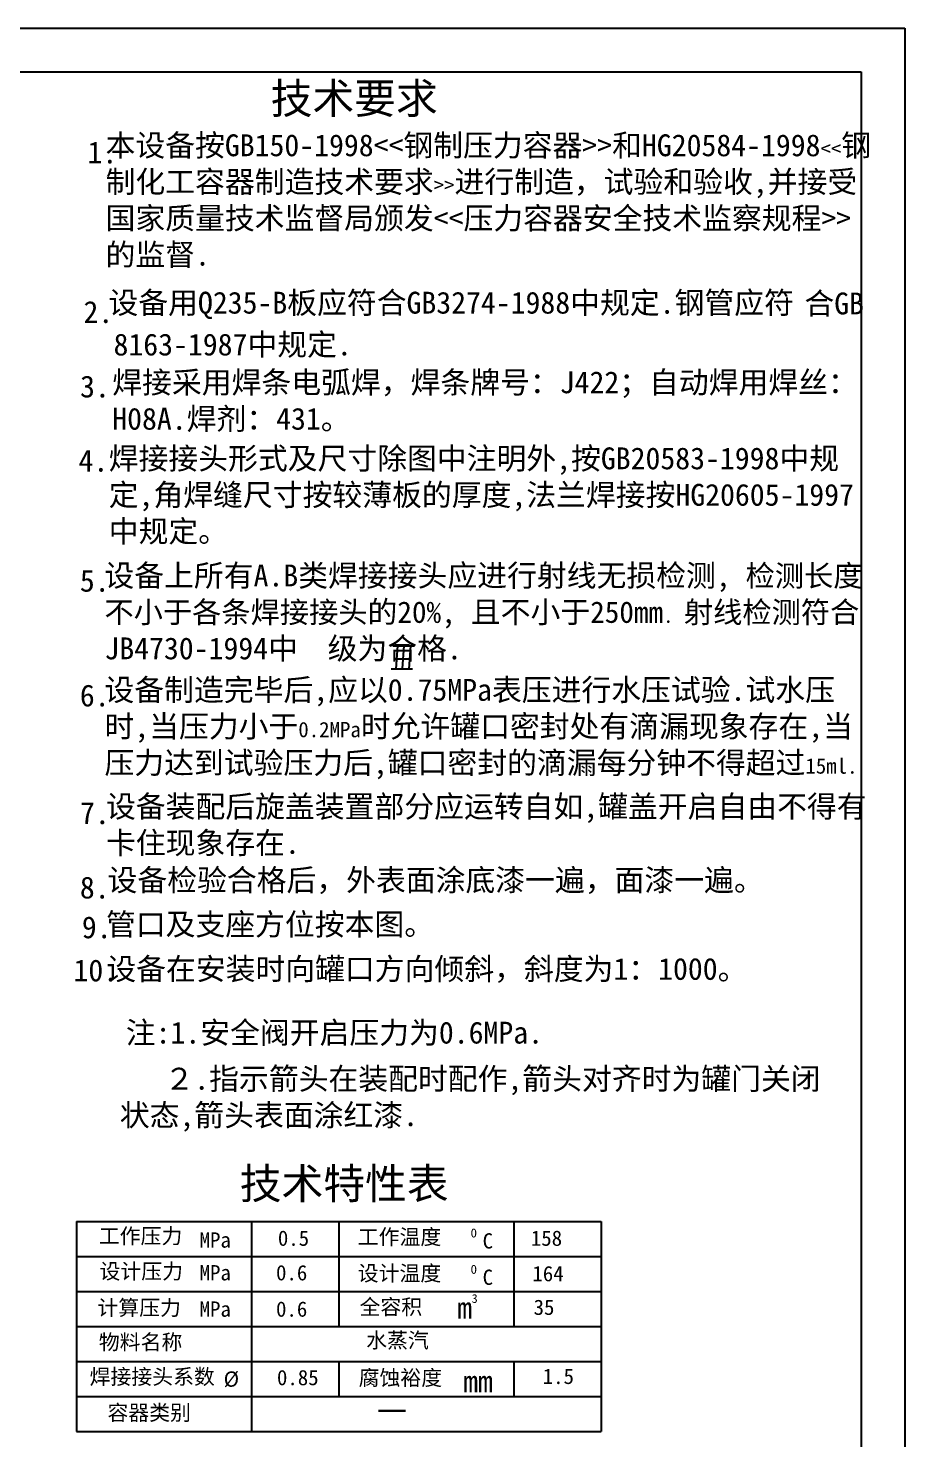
# Model space of a CAD drawing. Extents: x 98 to 958, y 91 to 685.
# Drawn here: x 757.2 to 957.7, y 362.9 to 685.4 of the extents above; entities that cross this region are included whole.
import ezdxf

# ---------------------------------------------------------------- set-up
doc = ezdxf.new("R2010")
doc.units = 0
doc.layers.get('0').update_dxf_attribs({"linetype": 'CONTINUOUS'})
doc.layers.add('TEXT', color=5, linetype='CONTINUOUS')
doc.styles.add('STYLE1', font='SimSun.ttf')

# ---------------------------------------------------------------- blocks, each defined once
blk = doc.blocks.new('A$C7B21413C')
for p, q in [((25, 584), (831, 584)), ((831, 584), (831, 10))]:
    blk.add_line(p, q)
at = {"layer": 'TEXT'}
for p, q in [((0, 594), (841, 594)), ((841, 594), (841, 0)), ((723.92963, 452.75454), (728.82577, 452.75454)), ((724.97881, 452.75454), (724.62908, 447.51314)), ((726.45308, 452.78886), (726.10336, 447.54745)), ((727.98916, 452.73403), (727.63944, 447.49263)), ((723.55938, 447.51314), (728.45551, 447.51314)), ((651.60642, 321.10816), (651.60642, 273.10816)), ((651.60642, 321.10816), (771.60642, 321.10816)), ((691.60642, 321.10816), (691.60642, 273.10816)), ((711.60642, 321.10816), (711.60642, 297.10816)), ((751.60642, 321.10816), (751.60642, 297.10816)), ((771.60642, 321.10816), (771.60642, 273.10816)), ((651.60642, 313.10816), (771.60642, 313.10816)), ((651.60642, 305.10816), (771.60642, 305.10816)), ((651.60642, 297.10816), (771.60642, 297.10816)), ((651.60642, 289.10816), (771.60642, 289.10816)), ((711.60642, 289.10816), (711.60642, 281.10816)), ((751.60642, 289.10816), (751.60642, 281.10816)), ((651.60642, 281.10816), (771.60642, 281.10816)), ((651.60642, 273.10816), (771.60642, 273.10816))]:
    blk.add_line(p, q, dxfattribs=at)
for s, p in [('1.', (654.13926, 563.09014)), ('2.', (653.21334, 526.60065)), ('3.', (652.44093, 509.56392)), ('4.', (652.0907, 492.60321)), ('5.', (652.39367, 465.14337)), ('6.', (652.3913, 438.90671)), ('7.', (652.42921, 412.00629)), ('8.', (652.3913, 394.98346)), ('9.', (652.84752, 385.89411)), ('10.', (650.93688, 376.03331))]:
    blk.add_text(s, height=5, dxfattribs=at).set_placement(p)
at = {"layer": 'TEXT', "attachment_point": 1, "style": 'STYLE1'}
for s, insert, char_height, width in [('\\f仿宋_GB2312|b0|i0|c134|p49;技术要求', (696.01911, 581.44669), 7, 47.9197), ('\\f仿宋_GB2312|b0|i0|c134|p49;本设备按GB150-1998<<钢制压力容器>>和HG20584-1998\\H3.5;<<\\H5;钢制化工容器制造技术要求\\H3.5;>>\\H5;进行制造，试验和验收,并接受国家质量技术监督局颁发<<压力容器安全技术监察规程>>的监督.', (658.2704, 569.72554), 5, 175), ('\\f仿宋_GB2312|b0|i0|c134|p49;设备用Q235-B板应符合GB3274-1988中规定.钢管应符', (658.93472, 533.72909), 5, 180), ('\\f仿宋_GB2312|b0|i0|c134|p49;焊接采用焊条电弧焊，焊条牌号：J422；自动焊用焊丝：\\f仿宋_GB2312|b0|i0|c0|p49;H08A.\\f仿宋_GB2312|b0|i0|c134|p49;焊剂：431。', (659.80337, 515.52219), 5, 178), ('\\f仿宋_GB2312|b0|i0|c134|p49;焊接接头形式及尺寸除图中注明外,按GB20583-1998中规定,角焊缝尺寸按较薄板的厚度,法兰焊接按HG20605-1997中规定。', (658.99291, 498.13049), 5, 175), ('\\f仿宋_GB2312|b0|i0|c134|p49;设备上所有A.B类焊接接头应进行射线无损检测, \\H4.9;检测长度不小于各条焊接接头\\H5;的\\H4.9;20%\\H5;, 且不小于\\H4.9;250mm\\H3.5;. \\H4.9;射线检测符合\\H5;JB4730-1994中  级为合格.', (658.01033, 471.34684), 5, 173), ('\\f仿宋_GB2312|b0|i0|c134|p49;设备制造完毕后,应以0.75MPa表压进行水压试验.试水压时,当压力小于\\H3.5;0.2MPa\\H5;时允许罐口密封处有滴漏现象存在,当压力达到试验压力后,罐口密封的滴漏每分钟不得超过\\H3.5;15ml.', (658.01672, 445.19643), 5, 175), ('\\f仿宋_GB2312|b0|i0|c134|p49;设备装配后旋盖装置部分应运转自如,罐盖开启自由不得有卡住现象存在.', (658.36644, 418.53242), 5, 175), ('\\f仿宋_GB2312|b0|i0|c134|p49;设备检验合格后，外表面涂底漆一遍，面漆一遍。', (658.7158, 401.69905), 5, 179.4082), ('\\f仿宋_GB2312|b0|i0|c134|p49;管口及支座方位按本图。', (658.36607, 391.57979), 5, 179.7579), ('\\f仿宋_GB2312|b0|i0|c134|p49;设备在安装时向罐口方向倾斜，斜度为1：1000。', (658.44221, 381.38258), 5, 179.7579), ('\\f仿宋_GB2312|b0|i0|c134|p49;技术特性表', (688.95492, 333.28275), 7, 70.9132), ('\\f仿宋_GB2312|b0|i0|c134|p49;工作压力', (656.72811, 319.55394), 3.5, 50), ('\\f仿宋_GB2312|b0|i0|c134|p49;工作温度', (715.91838, 319.34958), 3.5, 38.9082), ('\\f仿宋_GB2312|b0|i0|c134|p49;O', (741.77549, 319.46917), 2, 2.0807), ('MPa', (679.77206, 318.63762), 3.5, 11.6517), ('0.5', (697.66568, 319.0534), 3.5, 14.3565), ('C', (744.48032, 318.42973), 3.5, 6.8662), ('158', (755.5078, 319.0534), 3.5, 17.4775), ('\\f仿宋_GB2312|b0|i0|c134|p49;设计压力', (656.88543, 311.4865), 3.5, 41.9295), ('MPa', (679.77206, 311.15363), 3.5, 11.6517), ('0.6', (697.24954, 311.15363), 3.5, 7.6984), ('\\f仿宋_GB2312|b0|i0|c134|p49;设计温度', (715.91838, 311.03403), 3.5, 35.5792), ('\\f仿宋_GB2312|b0|i0|c134|p49;O', (741.77549, 311.15362), 2, 2.0807), ('C', (744.48032, 310.11418), 3.5, 6.8662), ('164', (755.85588, 310.94575), 3.5, 9.571), ('\\f仿宋_GB2312|b0|i0|c134|p49;计算压力', (656.4135, 303.15541), 3.5, 33.6471), ('\\f仿宋_GB2312|b0|i0|c134|p49;全容积', (716.33452, 303.34216), 3.5, 28.9211), ('3', (741.98356, 304.50119), 2, 2.0807), ('MPa', (679.77206, 302.83808), 3.5, 11.6517), ('0.6', (697.24954, 302.83808), 3.5, 7.6984), ('m', (738.65453, 303.87753), 5, 7.9065), ('35', (756.13167, 303.25386), 3.5, 4.9936), ('\\f仿宋_GB2312|b0|i0|c134|p49;物料名称', (656.72308, 295.29082), 3.5, 37.2707), ('\\f仿宋_GB2312|b0|i0|c134|p49;水蒸汽', (717.848, 295.71125), 3.5, 22.6791), ('\\f仿宋_GB2312|b0|i0|c134|p49;焊接接头系数', (654.61301, 287.38055), 3.5, 50), ('0.85', (697.45663, 287.17747), 3.5, 14.5646), ('\\f仿宋_GB2312|b0|i0|c134|p49;腐蚀裕度', (716.12645, 287.12685), 3.5, 29.7533), ('1.5', (758.22138, 287.45433), 3.5, 3.5371), ('mm', (740.01422, 287.0609), 5, 19.7662), ('\\f仿宋_GB2312|b0|i0|c134|p49;容器类别', (658.70223, 279.15591), 3.5, 37.7883), ('\\f仿宋_GB2312|b0|i0|c134|p49;一', (720.34478, 280.17822), 5, 11.8597)]:
    blk.add_mtext(s, dxfattribs=dict(at, insert=insert, char_height=char_height, width=width))
at = {"layer": 'TEXT', "attachment_point": 1}
for s, insert, char_height, width in [('\\f仿宋_GB2312|b0|i0|c134|p49;合\\f仿宋_GB2312|b0|i0|c0|p49;GB', (818.04715, 533.54961), 5, 18.4165), ('\\f仿宋_GB2312|b0|i0|c134|p49;8163-1987中规定.', (660.09279, 524.16047), 5, 74.3358), ('\\f仿宋_GB2312|b0|i0|c134|p49;注:1.安全阀开启压力为0.6MPa.', (662.89352, 366.80994), 5, 149.0064), ('\\P\\f仿宋_GB2312|b0|i0|c134|p49;   ２.指示箭头在装配时配作,箭头对齐时为罐门关闭状态,箭头表面涂红漆.', (661.5256, 364.60802), 5, 165), ('%%c', (685.26028, 286.83949), 3.5, 7.3468)]:
    blk.add_mtext(s, dxfattribs=dict(at, insert=insert, char_height=char_height, width=width))

msp = doc.modelspace()

# ---------------------------------------------------------------- block references
msp.add_blockref('A$C7B21413C', (116.66, 91.45))

doc.saveas('drawing.dxf')
